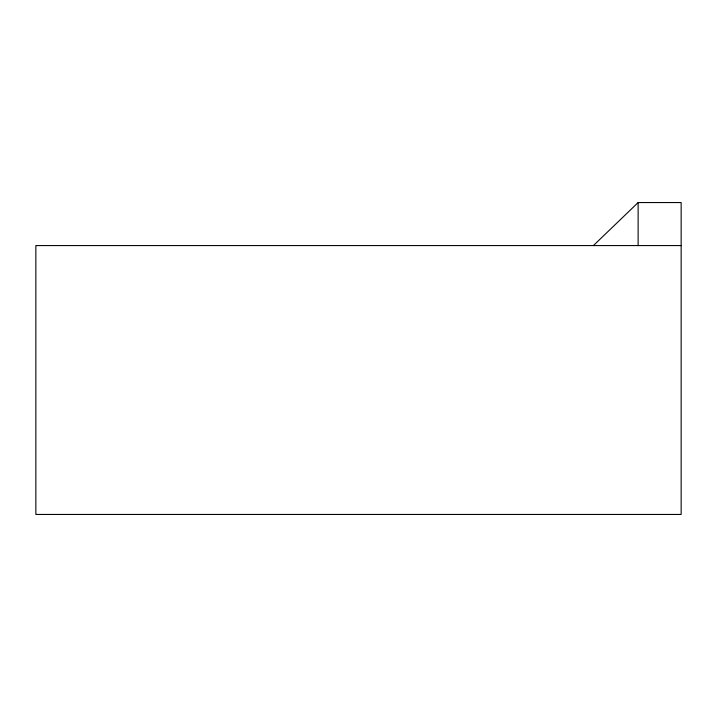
<?xml version="1.0" encoding="UTF-8"?>
<svg xmlns="http://www.w3.org/2000/svg" width="717" height="717" viewBox="0 0 717 717"><rect width="100%" height="100%" fill="white"/><g stroke="black" fill="none" stroke-linecap="round" stroke-linejoin="round"><path stroke-width="1.08" d="M593.389 245.572L638.13 202.553L681.15 202.553L681.15 514.447L35.85 514.447L35.85 245.572L681.15 245.572M638.13 202.553L638.13 245.572"/></g></svg>
